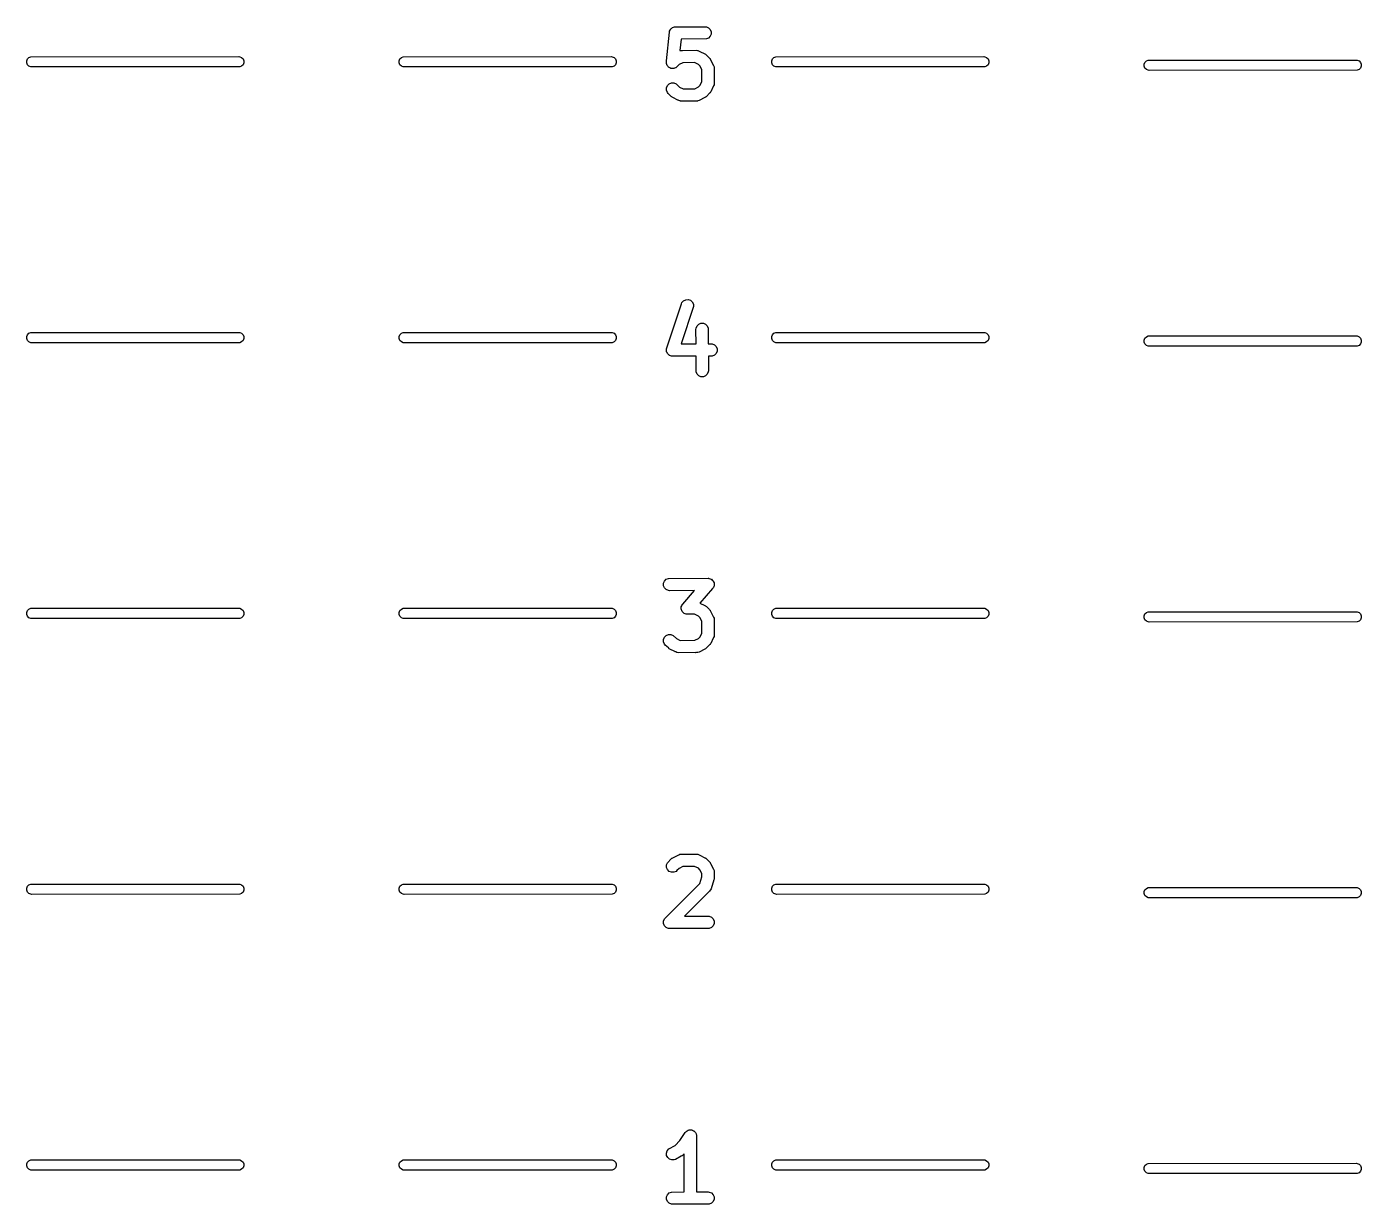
# Model space of a CAD drawing. Extents: x 85 to 208, y -126 to -64.
# Drawn here: x 85.38 to 117.62, y -125.95 to -97.48 of the extents above; entities that cross this region are included whole.
import ezdxf

# ---------------------------------------------------------------- set-up
doc = ezdxf.new("R2010")
doc.units = 0
doc.layers.add('BLACK', color=7, linetype='CONTINUOUS')

msp = doc.modelspace()

# ---------------------------------------------------------------- linework, layer by layer
at = {"layer": 'BLACK', "linetype": 'CONTINUOUS'}
for p, q in [((100.838596, -98.312826), (100.905254, -97.619233)), ((100.905254, -97.619233), (100.907392, -97.608568)), ((100.907392, -97.604894), (100.908819, -97.601448)), ((100.907392, -97.608568), (100.907392, -97.604894)), ((100.908819, -97.601448), (100.911034, -97.590401)), ((100.911034, -97.590401), (100.921398, -97.571079)), ((100.921398, -97.571079), (100.92979, -97.550822)), ((100.92979, -97.550822), (100.93513, -97.545481)), ((100.93513, -97.545481), (100.938701, -97.538826)), ((100.938701, -97.538826), (100.955668, -97.524943)), ((100.955668, -97.524943), (100.971174, -97.509438)), ((100.971174, -97.509438), (100.978153, -97.506546)), ((100.978153, -97.506546), (100.983998, -97.501765)), ((100.983998, -97.501765), (101.004983, -97.495433)), ((101.004983, -97.495433), (101.025246, -97.48704)), ((101.025246, -97.48704), (101.032899, -97.48701)), ((101.032899, -97.48701), (101.04003, -97.484859)), ((101.04003, -97.484859), (101.060476, -97.486903)), ((101.060476, -97.486903), (101.768796, -97.484158)), ((101.768796, -97.484158), (101.79806, -97.48704)), ((101.79806, -97.48704), (101.852132, -97.509438)), ((101.852132, -97.509438), (101.893516, -97.550822)), ((101.893516, -97.550822), (101.915914, -97.604894)), ((101.915914, -97.663422), (101.893516, -97.717494)), ((101.915914, -97.604894), (101.915914, -97.663422)), ((101.188052, -97.78364), (101.16143, -98.060651)), ((101.79806, -97.781276), (101.188052, -97.78364)), ((101.852132, -97.758878), (101.79806, -97.781276)), ((101.893516, -97.717494), (101.852132, -97.758878)), ((85.377402, -98.308944), (85.396066, -98.263884)), ((85.377402, -98.357716), (85.377402, -98.308944)), ((85.396066, -98.263884), (85.430554, -98.229396)), ((85.430554, -98.229396), (85.475614, -98.210732)), ((85.475614, -98.210732), (90.5, -98.20833)), ((90.5, -98.20833), (90.524386, -98.210732)), ((90.524386, -98.210732), (90.569446, -98.229396)), ((90.569446, -98.229396), (90.603934, -98.263884)), ((90.603934, -98.263884), (90.622598, -98.308944)), ((90.622598, -98.308944), (90.622598, -98.357716)), ((94.377402, -98.308944), (94.396066, -98.263884)), ((94.377402, -98.357716), (94.377402, -98.308944)), ((94.396066, -98.263884), (94.430554, -98.229396)), ((94.430554, -98.229396), (94.475614, -98.210732)), ((94.475614, -98.210732), (99.5, -98.20833)), ((99.5, -98.20833), (99.524386, -98.210732)), ((99.524386, -98.210732), (99.569446, -98.229396)), ((99.569446, -98.229396), (99.603934, -98.263884)), ((99.603934, -98.263884), (99.622598, -98.308944)), ((99.622598, -98.308944), (99.622598, -98.357716)), ((100.833782, -98.362924), (100.835964, -98.340219)), ((100.835964, -98.319182), (100.838596, -98.312826)), ((100.835964, -98.340219), (100.835964, -98.319182)), ((101.16143, -98.060651), (101.163125, -98.060531)), ((101.163125, -98.060531), (101.168104, -98.058469)), ((101.168104, -98.058469), (101.194968, -98.058268)), ((101.194968, -98.058268), (101.216131, -98.056765)), ((101.216131, -98.056765), (101.220079, -98.058081)), ((101.220079, -98.058081), (101.55451, -98.055587)), ((101.55451, -98.055587), (101.583774, -98.058469)), ((101.583774, -98.058469), (101.588752, -98.060531)), ((101.588752, -98.060531), (101.594128, -98.060913)), ((101.594128, -98.060913), (101.621724, -98.074189)), ((101.621724, -98.074189), (101.637846, -98.080867)), ((101.637846, -98.080867), (101.639922, -98.082943)), ((101.639922, -98.082943), (101.76445, -98.142851)), ((101.76445, -98.142851), (101.777044, -98.150779)), ((101.777044, -98.150779), (101.780704, -98.152295)), ((101.780704, -98.152295), (101.783111, -98.154598)), ((101.783111, -98.154598), (101.789335, -98.158516)), ((101.789335, -98.158516), (101.79971, -98.170479)), ((101.79971, -98.170479), (101.874863, -98.242379)), ((101.874863, -98.242379), (101.884301, -98.253879)), ((101.884301, -98.253879), (101.887295, -98.256476)), ((101.887295, -98.256476), (101.888781, -98.259338)), ((101.888781, -98.259338), (101.893517, -98.265109)), ((101.893517, -98.265109), (101.900378, -98.281674)), ((101.900378, -98.281674), (101.974389, -98.424218)), ((103.377402, -98.308944), (103.396066, -98.263884)), ((103.377402, -98.357716), (103.377402, -98.308944)), ((103.396066, -98.263884), (103.430554, -98.229396)), ((103.430554, -98.229396), (103.475614, -98.210732)), ((103.475614, -98.210732), (108.5, -98.20833)), ((108.5, -98.20833), (108.524386, -98.210732)), ((108.524386, -98.210732), (108.569446, -98.229396)), ((108.569446, -98.229396), (108.603934, -98.263884)), ((108.603934, -98.263884), (108.622598, -98.308944)), ((108.622598, -98.308944), (108.622598, -98.357716)), ((112.377402, -98.39228), (112.396066, -98.34722)), ((112.396066, -98.34722), (112.430554, -98.312732)), ((112.430554, -98.312732), (112.475614, -98.294068)), ((112.475614, -98.294068), (117.5, -98.291666)), ((117.5, -98.291666), (117.524386, -98.294068)), ((117.524386, -98.294068), (117.569446, -98.312732)), ((117.569446, -98.312732), (117.603934, -98.34722)), ((117.603934, -98.34722), (117.622598, -98.39228)), ((85.396066, -98.402776), (85.377402, -98.357716)), ((85.430554, -98.437264), (85.396066, -98.402776)), ((85.475614, -98.455928), (85.430554, -98.437264)), ((85.5, -98.45833), (85.475614, -98.455928)), ((90.524386, -98.455928), (85.5, -98.45833)), ((90.569446, -98.437264), (90.524386, -98.455928)), ((90.603934, -98.402776), (90.569446, -98.437264)), ((90.622598, -98.357716), (90.603934, -98.402776)), ((94.396066, -98.402776), (94.377402, -98.357716)), ((94.430554, -98.437264), (94.396066, -98.402776)), ((94.475614, -98.455928), (94.430554, -98.437264)), ((94.5, -98.45833), (94.475614, -98.455928)), ((99.524386, -98.455928), (94.5, -98.45833)), ((99.569446, -98.437264), (99.524386, -98.455928)), ((99.603934, -98.402776), (99.569446, -98.437264)), ((99.622598, -98.357716), (99.603934, -98.402776)), ((100.835964, -98.370155), (100.833782, -98.362924)), ((100.835964, -98.377708), (100.835964, -98.370155)), ((100.844355, -98.397967), (100.835964, -98.377708)), ((100.850689, -98.418956), (100.844355, -98.397967)), ((100.85547, -98.4248), (100.850689, -98.418956)), ((100.858362, -98.43178), (100.85547, -98.4248)), ((100.873866, -98.447283), (100.858362, -98.43178)), ((100.88775, -98.464253), (100.873866, -98.447283)), ((100.894406, -98.467824), (100.88775, -98.464253)), ((100.899748, -98.473165), (100.894406, -98.467824)), ((100.920002, -98.481554), (100.899748, -98.473165)), ((100.939325, -98.49192), (100.920002, -98.481554)), ((100.946842, -98.492671), (100.939325, -98.49192)), ((100.95382, -98.495562), (100.946842, -98.492671)), ((100.975743, -98.495562), (100.95382, -98.495562)), ((100.997562, -98.497744), (100.975743, -98.495562)), ((101.004793, -98.495562), (100.997562, -98.497744)), ((101.012346, -98.495562), (101.004793, -98.495562)), ((101.032605, -98.48717), (101.012346, -98.495562)), ((101.053594, -98.480837), (101.032605, -98.48717)), ((101.059438, -98.476055), (101.053594, -98.480837)), ((101.066418, -98.473164), (101.059438, -98.476055)), ((101.089149, -98.454509), (101.066418, -98.473164)), ((101.139497, -98.401882), (101.089149, -98.454509)), ((101.229119, -98.35535), (101.139497, -98.401882)), ((101.515415, -98.353214), (101.229119, -98.35535)), ((101.605264, -98.396439), (101.515415, -98.353214)), ((101.643927, -98.433428), (101.605264, -98.396439)), ((101.690461, -98.523054), (101.643927, -98.433428)), ((101.692597, -98.809348), (101.690461, -98.523054)), ((101.974389, -98.424218), (101.984898, -98.451682)), ((101.984898, -98.451682), (101.985279, -98.457056)), ((101.985279, -98.457056), (101.987343, -98.462037)), ((101.987343, -98.462037), (101.987543, -98.488904)), ((101.987543, -98.488904), (101.989047, -98.510062)), ((101.989047, -98.510062), (101.98773, -98.514011)), ((101.98773, -98.514011), (101.990225, -98.848444)), ((103.396066, -98.402776), (103.377402, -98.357716)), ((103.430554, -98.437264), (103.396066, -98.402776)), ((103.475614, -98.455928), (103.430554, -98.437264)), ((103.5, -98.45833), (103.475614, -98.455928)), ((108.524386, -98.455928), (103.5, -98.45833)), ((108.569446, -98.437264), (108.524386, -98.455928)), ((108.603934, -98.402776), (108.569446, -98.437264)), ((108.622598, -98.357716), (108.603934, -98.402776)), ((112.377402, -98.441052), (112.377402, -98.39228)), ((112.396066, -98.486112), (112.377402, -98.441052)), ((112.430554, -98.5206), (112.396066, -98.486112)), ((112.475614, -98.539264), (112.430554, -98.5206)), ((112.5, -98.541666), (112.475614, -98.539264)), ((117.524386, -98.539264), (112.5, -98.541666)), ((117.569446, -98.5206), (117.524386, -98.539264)), ((117.603934, -98.486112), (117.569446, -98.5206)), ((117.622598, -98.441052), (117.603934, -98.486112)), ((117.622598, -98.39228), (117.622598, -98.441052)), ((100.835964, -98.962037), (100.858362, -98.907965)), ((100.835964, -99.020563), (100.835964, -98.962037)), ((100.858362, -98.907965), (100.899748, -98.86658)), ((100.899748, -98.86658), (100.95382, -98.844183)), ((100.95382, -98.844183), (101.012346, -98.844183)), ((101.012346, -98.844183), (101.066418, -98.866581)), ((101.066418, -98.866581), (101.146612, -98.943305)), ((101.146612, -98.943305), (101.236463, -98.98653)), ((101.236463, -98.98653), (101.522756, -98.984394)), ((101.522756, -98.984394), (101.612383, -98.93786)), ((101.612383, -98.93786), (101.649372, -98.899197)), ((101.649372, -98.899197), (101.692597, -98.809348)), ((101.962866, -98.933858), (101.90296, -99.058383)), ((101.964945, -98.93178), (101.962866, -98.933858)), ((101.971626, -98.915648), (101.964945, -98.93178)), ((101.984898, -98.888063), (101.971626, -98.915648)), ((101.985279, -98.882688), (101.984898, -98.888063)), ((101.987343, -98.877708), (101.985279, -98.882688)), ((101.990225, -98.848444), (101.987343, -98.877708)), ((100.858361, -99.074635), (100.835964, -99.020563)), ((100.877015, -99.097366), (100.858361, -99.074635)), ((100.952163, -99.169262), (100.877015, -99.097366)), ((100.962543, -99.18123), (100.952163, -99.169262)), ((100.968768, -99.185148), (100.962543, -99.18123)), ((100.971174, -99.18745), (100.968768, -99.185148)), ((100.974832, -99.188965), (100.971174, -99.18745)), ((100.987429, -99.196894), (100.974832, -99.188965)), ((101.111954, -99.2568), (100.987429, -99.196894)), ((101.114032, -99.258878), (101.111954, -99.2568)), ((101.130154, -99.265556), (101.114032, -99.258878)), ((101.15775, -99.278832), (101.130154, -99.265556)), ((101.163125, -99.279213), (101.15775, -99.278832)), ((101.168104, -99.281276), (101.163125, -99.279213)), ((101.197368, -99.284158), (101.168104, -99.281276)), ((101.531799, -99.281663), (101.197368, -99.284158)), ((101.535748, -99.28298), (101.531799, -99.281663)), ((101.55691, -99.281476), (101.535748, -99.28298)), ((101.583774, -99.281276), (101.55691, -99.281476)), ((101.588752, -99.279213), (101.583774, -99.281276)), ((101.594128, -99.278832), (101.588752, -99.279213)), ((101.621591, -99.268322), (101.594128, -99.278832)), ((101.764131, -99.194314), (101.621591, -99.268322)), ((101.780704, -99.18745), (101.764131, -99.194314)), ((101.786474, -99.182714), (101.780704, -99.18745)), ((101.789335, -99.181229), (101.786474, -99.182714)), ((101.791929, -99.178237), (101.789335, -99.181229)), ((101.803435, -99.168795), (101.791929, -99.178237)), ((101.87533, -99.093645), (101.803435, -99.168795)), ((101.887295, -99.083269), (101.87533, -99.093645)), ((101.891213, -99.077043), (101.887295, -99.083269)), ((101.893517, -99.074636), (101.891213, -99.077043)), ((101.895032, -99.070976), (101.893517, -99.074636)), ((101.90296, -99.058383), (101.895032, -99.070976)), ((101.209911, -104.155111), (101.248258, -104.110897)), ((101.248258, -104.110897), (101.300605, -104.084723)), ((101.300605, -104.084723), (101.358985, -104.080574)), ((101.358985, -104.080574), (101.41451, -104.099082)), ((101.41451, -104.099082), (101.458724, -104.13743)), ((101.458724, -104.13743), (101.484898, -104.189777)), ((100.844718, -105.250425), (101.197922, -104.181962)), ((101.489047, -104.248157), (101.189932, -105.152995)), ((101.197922, -104.181962), (101.209911, -104.155111)), ((101.484898, -104.189777), (101.489047, -104.248157)), ((101.547368, -104.800824), (101.55025, -104.77156)), ((101.55025, -104.77156), (101.572648, -104.717488)), ((101.572648, -104.717488), (101.614032, -104.676104)), ((101.614032, -104.676104), (101.668104, -104.653706)), ((101.668104, -104.653706), (101.726632, -104.653706)), ((101.726632, -104.653706), (101.780704, -104.676104)), ((101.780704, -104.676104), (101.822088, -104.717488)), ((101.822088, -104.717488), (101.844486, -104.77156)), ((101.844486, -104.77156), (101.845548, -105.151022)), ((85.377402, -104.97561), (85.396066, -104.93055)), ((85.377402, -105.024382), (85.377402, -104.97561)), ((85.396066, -105.069442), (85.377402, -105.024382)), ((85.396066, -104.93055), (85.430554, -104.896062)), ((85.430554, -105.10393), (85.396066, -105.069442)), ((85.430554, -104.896062), (85.475614, -104.877398)), ((85.475614, -105.122594), (85.430554, -105.10393)), ((85.475614, -104.877398), (90.5, -104.874996)), ((90.5, -104.874996), (90.524386, -104.877398)), ((90.524386, -104.877398), (90.569446, -104.896062)), ((90.569446, -105.10393), (90.524386, -105.122594)), ((90.569446, -104.896062), (90.603934, -104.93055)), ((90.603934, -105.069442), (90.569446, -105.10393)), ((90.603934, -104.93055), (90.622598, -104.97561)), ((90.622598, -105.024382), (90.603934, -105.069442)), ((90.622598, -104.97561), (90.622598, -105.024382)), ((94.377402, -104.97561), (94.396066, -104.93055)), ((94.377402, -105.024382), (94.377402, -104.97561)), ((94.396066, -105.069442), (94.377402, -105.024382)), ((94.396066, -104.93055), (94.430554, -104.896062)), ((94.430554, -105.10393), (94.396066, -105.069442)), ((94.430554, -104.896062), (94.475614, -104.877398)), ((94.475614, -105.122594), (94.430554, -105.10393)), ((94.475614, -104.877398), (99.5, -104.874996)), ((99.5, -104.874996), (99.524386, -104.877398)), ((99.524386, -104.877398), (99.569446, -104.896062)), ((99.569446, -105.10393), (99.524386, -105.122594)), ((99.569446, -104.896062), (99.603934, -104.93055)), ((99.603934, -105.069442), (99.569446, -105.10393)), ((99.603934, -104.93055), (99.622598, -104.97561)), ((99.622598, -105.024382), (99.603934, -105.069442)), ((99.622598, -104.97561), (99.622598, -105.024382)), ((101.548351, -105.151917), (101.547368, -104.800824)), ((103.377402, -104.97561), (103.396066, -104.93055)), ((103.377402, -105.024382), (103.377402, -104.97561)), ((103.396066, -105.069442), (103.377402, -105.024382)), ((103.396066, -104.93055), (103.430554, -104.896062)), ((103.430554, -105.10393), (103.396066, -105.069442)), ((103.430554, -104.896062), (103.475614, -104.877398)), ((103.475614, -105.122594), (103.430554, -105.10393)), ((103.475614, -104.877398), (108.5, -104.874996)), ((108.5, -104.874996), (108.524386, -104.877398)), ((108.524386, -104.877398), (108.569446, -104.896062)), ((108.569446, -105.10393), (108.524386, -105.122594)), ((108.569446, -104.896062), (108.603934, -104.93055)), ((108.603934, -105.069442), (108.569446, -105.10393)), ((108.603934, -104.93055), (108.622598, -104.97561)), ((108.622598, -105.024382), (108.603934, -105.069442)), ((108.622598, -104.97561), (108.622598, -105.024382)), ((112.377402, -105.058946), (112.396066, -105.013886)), ((112.377402, -105.107718), (112.377402, -105.058946)), ((112.396066, -105.152778), (112.377402, -105.107718)), ((112.396066, -105.013886), (112.430554, -104.979398)), ((112.430554, -104.979398), (112.475614, -104.960734)), ((112.475614, -104.960734), (117.5, -104.958332)), ((117.5, -104.958332), (117.524386, -104.960734)), ((117.524386, -104.960734), (117.569446, -104.979398)), ((117.569446, -104.979398), (117.603934, -105.013886)), ((117.603934, -105.013886), (117.622598, -105.058946)), ((117.622598, -105.107718), (117.603934, -105.152778)), ((117.622598, -105.058946), (117.622598, -105.107718)), ((85.5, -105.124996), (85.475614, -105.122594)), ((90.524386, -105.122594), (85.5, -105.124996)), ((94.5, -105.124996), (94.475614, -105.122594)), ((99.524386, -105.122594), (94.5, -105.124996)), ((100.83426, -105.282063), (100.835964, -105.276908)), ((100.835964, -105.30604), (100.83426, -105.282063)), ((100.835964, -105.27156), (100.844718, -105.250425)), ((100.835964, -105.276908), (100.835964, -105.27156)), ((100.835964, -105.330088), (100.835964, -105.30604)), ((100.838026, -105.335068), (100.835964, -105.330088)), ((100.838409, -105.340444), (100.838026, -105.335068)), ((100.849161, -105.361948), (100.838409, -105.340444)), ((100.858362, -105.38416), (100.849161, -105.361948)), ((100.862172, -105.38797), (100.858362, -105.38416)), ((100.864583, -105.392791), (100.862172, -105.38797)), ((100.882744, -105.408542), (100.864583, -105.392791)), ((100.899746, -105.425544), (100.882744, -105.408542)), ((100.904725, -105.427606), (100.899746, -105.425544)), ((100.908797, -105.431138), (100.904725, -105.427606)), ((100.931603, -105.43874), (100.908797, -105.431138)), ((100.953818, -105.447942), (100.931603, -105.43874)), ((101.189932, -105.152995), (101.548351, -105.151917)), ((101.845548, -105.151022), (101.911653, -105.150824)), ((101.911653, -105.150824), (101.940917, -105.153706)), ((101.940917, -105.153706), (101.994989, -105.176104)), ((101.994989, -105.425544), (101.940917, -105.447942)), ((101.994989, -105.176104), (102.036373, -105.217488)), ((102.036373, -105.38416), (101.994989, -105.425544)), ((102.036373, -105.217488), (102.058771, -105.27156)), ((102.058771, -105.330088), (102.036373, -105.38416)), ((102.058771, -105.27156), (102.058771, -105.330088)), ((103.5, -105.124996), (103.475614, -105.122594)), ((108.524386, -105.122594), (103.5, -105.124996)), ((112.430554, -105.187266), (112.396066, -105.152778)), ((112.475614, -105.20593), (112.430554, -105.187266)), ((112.5, -105.208332), (112.475614, -105.20593)), ((117.524386, -105.20593), (112.5, -105.208332)), ((117.569446, -105.187266), (117.524386, -105.20593)), ((117.603934, -105.152778), (117.569446, -105.187266)), ((100.961469, -105.448695), (100.953818, -105.447942)), ((100.964321, -105.449646), (100.961469, -105.448695)), ((100.96827, -105.449365), (100.964321, -105.449646)), ((100.983082, -105.450824), (100.96827, -105.449365)), ((101.549183, -105.44912), (100.983082, -105.450824)), ((101.55025, -105.830088), (101.549183, -105.44912)), ((101.940917, -105.447942), (101.84638, -105.448226)), ((101.84638, -105.448226), (101.847368, -105.800824)), ((101.572648, -105.88416), (101.55025, -105.830088)), ((101.614032, -105.925544), (101.572648, -105.88416)), ((101.668104, -105.947942), (101.614032, -105.925544)), ((101.726632, -105.947942), (101.668104, -105.947942)), ((101.780704, -105.925544), (101.726632, -105.947942)), ((101.822088, -105.88416), (101.780704, -105.925544)), ((101.844486, -105.830088), (101.822088, -105.88416)), ((101.847368, -105.800824), (101.844486, -105.830088)), ((100.764535, -110.938226), (100.786933, -110.884154)), ((100.786933, -110.884154), (100.828317, -110.84277)), ((100.828317, -110.84277), (100.882389, -110.820372)), ((100.882389, -110.820372), (101.840225, -110.81749)), ((101.840225, -110.81749), (101.855702, -110.819014)), ((101.855702, -110.819014), (101.859637, -110.818752)), ((101.859637, -110.818752), (101.862347, -110.819668)), ((101.862347, -110.819668), (101.869489, -110.820372)), ((101.869489, -110.820372), (101.892003, -110.829698)), ((101.892003, -110.829698), (101.915079, -110.837502)), ((101.915079, -110.837502), (101.918886, -110.840833)), ((101.918886, -110.840833), (101.923561, -110.84277)), ((101.923561, -110.84277), (101.94079, -110.859999)), ((101.94079, -110.859999), (101.959126, -110.876043)), ((101.959126, -110.876043), (101.961368, -110.880577)), ((101.961368, -110.880577), (101.964945, -110.884154)), ((101.964945, -110.884154), (101.974271, -110.90667)), ((101.974271, -110.90667), (101.98507, -110.928506)), ((100.764535, -110.996754), (100.764535, -110.938226)), ((100.786933, -111.050826), (100.764535, -110.996754)), ((100.828317, -111.09221), (100.786933, -111.050826)), ((100.882389, -111.114608), (100.828317, -111.09221)), ((100.911653, -111.11749), (100.882389, -111.114608)), ((101.512831, -111.115681), (100.911653, -111.11749)), ((101.231476, -111.439611), (101.512831, -111.115681)), ((101.94898, -111.06679), (101.643806, -111.418144)), ((101.964945, -111.050826), (101.94898, -111.06679)), ((101.966858, -111.046207), (101.964945, -111.050826)), ((101.970213, -111.042345), (101.966858, -111.046207)), ((101.978018, -111.019265), (101.970213, -111.042345)), ((101.987343, -110.996754), (101.978018, -111.019265)), ((101.98507, -110.928506), (101.985406, -110.93355)), ((101.985406, -110.93355), (101.987343, -110.938226)), ((101.987343, -110.938226), (101.987343, -110.962601)), ((101.987343, -110.962601), (101.988963, -110.986902)), ((101.988963, -110.986902), (101.987343, -110.991692)), ((101.987343, -110.991692), (101.987343, -110.996754)), ((85.396066, -111.597216), (85.430554, -111.562728)), ((85.430554, -111.562728), (85.475614, -111.544064)), ((85.475614, -111.544064), (90.5, -111.541662)), ((90.5, -111.541662), (90.524386, -111.544064)), ((90.524386, -111.544064), (90.569446, -111.562728)), ((90.569446, -111.562728), (90.603934, -111.597216)), ((94.396066, -111.597216), (94.430554, -111.562728)), ((94.430554, -111.562728), (94.475614, -111.544064)), ((94.475614, -111.544064), (99.5, -111.541662)), ((99.5, -111.541662), (99.524386, -111.544064)), ((99.524386, -111.544064), (99.569446, -111.562728)), ((99.569446, -111.562728), (99.603934, -111.597216)), ((101.191486, -111.519507), (101.193107, -111.514714)), ((101.193107, -111.543816), (101.191486, -111.519507)), ((101.193107, -111.509655), (101.20243, -111.487146)), ((101.193107, -111.514714), (101.193107, -111.509655)), ((101.193107, -111.568183), (101.193107, -111.543816)), ((101.195043, -111.572858), (101.193107, -111.568183)), ((101.20243, -111.487146), (101.210237, -111.464065)), ((101.210237, -111.464065), (101.213591, -111.460203)), ((101.213591, -111.460203), (101.215505, -111.455583)), ((101.215505, -111.455583), (101.231476, -111.439611)), ((101.643806, -111.418144), (101.76445, -111.476183)), ((101.76445, -111.476183), (101.777044, -111.484111)), ((101.777044, -111.484111), (101.780704, -111.485627)), ((101.780704, -111.485627), (101.783111, -111.48793)), ((101.783111, -111.48793), (101.789335, -111.491848)), ((101.789335, -111.491848), (101.79971, -111.503811)), ((101.79971, -111.503811), (101.874863, -111.575711)), ((103.396066, -111.597216), (103.430554, -111.562728)), ((103.430554, -111.562728), (103.475614, -111.544064)), ((103.475614, -111.544064), (108.5, -111.541662)), ((108.5, -111.541662), (108.524386, -111.544064)), ((108.524386, -111.544064), (108.569446, -111.562728)), ((108.569446, -111.562728), (108.603934, -111.597216)), ((85.377402, -111.642276), (85.396066, -111.597216)), ((85.377402, -111.691048), (85.377402, -111.642276)), ((85.396066, -111.736108), (85.377402, -111.691048)), ((85.430554, -111.770596), (85.396066, -111.736108)), ((85.475614, -111.78926), (85.430554, -111.770596)), ((85.5, -111.791662), (85.475614, -111.78926)), ((90.524386, -111.78926), (85.5, -111.791662)), ((90.569446, -111.770596), (90.524386, -111.78926)), ((90.603934, -111.736108), (90.569446, -111.770596)), ((90.603934, -111.597216), (90.622598, -111.642276)), ((90.622598, -111.691048), (90.603934, -111.736108)), ((90.622598, -111.642276), (90.622598, -111.691048)), ((94.377402, -111.642276), (94.396066, -111.597216)), ((94.377402, -111.691048), (94.377402, -111.642276)), ((94.396066, -111.736108), (94.377402, -111.691048)), ((94.430554, -111.770596), (94.396066, -111.736108)), ((94.475614, -111.78926), (94.430554, -111.770596)), ((94.5, -111.791662), (94.475614, -111.78926)), ((99.524386, -111.78926), (94.5, -111.791662)), ((99.569446, -111.770596), (99.524386, -111.78926)), ((99.603934, -111.736108), (99.569446, -111.770596)), ((99.603934, -111.597216), (99.622598, -111.642276)), ((99.622598, -111.691048), (99.603934, -111.736108)), ((99.622598, -111.642276), (99.622598, -111.691048)), ((101.19538, -111.577903), (101.195043, -111.572858)), ((101.206178, -111.599738), (101.19538, -111.577903)), ((101.215505, -111.622255), (101.206178, -111.599738)), ((101.219081, -111.625831), (101.215505, -111.622255)), ((101.221324, -111.630366), (101.219081, -111.625831)), ((101.239659, -111.646409), (101.221324, -111.630366)), ((101.256889, -111.663639), (101.239659, -111.646409)), ((101.261563, -111.665575), (101.256889, -111.663639)), ((101.265371, -111.668907), (101.261563, -111.665575)), ((101.288452, -111.676713), (101.265371, -111.668907)), ((101.310961, -111.686037), (101.288452, -111.676713)), ((101.318098, -111.686739), (101.310961, -111.686037)), ((101.320813, -111.687658), (101.318098, -111.686739)), ((101.324752, -111.687395), (101.320813, -111.687658)), ((101.340225, -111.688919), (101.324752, -111.687395)), ((101.516022, -111.686838), (101.340225, -111.688919)), ((101.605264, -111.729771), (101.516022, -111.686838)), ((101.643927, -111.76676), (101.605264, -111.729771)), ((101.690461, -111.856386), (101.643927, -111.76676)), ((101.692597, -112.14268), (101.690461, -111.856386)), ((101.874863, -111.575711), (101.884301, -111.587211)), ((101.884301, -111.587211), (101.887295, -111.589808)), ((101.887295, -111.589808), (101.888781, -111.59267)), ((101.888781, -111.59267), (101.893517, -111.598441)), ((101.893517, -111.598441), (101.900378, -111.615006)), ((101.900378, -111.615006), (101.974389, -111.75755)), ((101.974389, -111.75755), (101.984898, -111.785014)), ((101.984898, -111.785014), (101.985279, -111.790388)), ((101.985279, -111.790388), (101.987343, -111.795369)), ((101.987343, -111.795369), (101.987543, -111.822236)), ((101.987543, -111.822236), (101.989047, -111.843394)), ((101.989047, -111.843394), (101.98773, -111.847343)), ((101.98773, -111.847343), (101.990225, -112.181776)), ((103.377402, -111.642276), (103.396066, -111.597216)), ((103.377402, -111.691048), (103.377402, -111.642276)), ((103.396066, -111.736108), (103.377402, -111.691048)), ((103.430554, -111.770596), (103.396066, -111.736108)), ((103.475614, -111.78926), (103.430554, -111.770596)), ((103.5, -111.791662), (103.475614, -111.78926)), ((108.524386, -111.78926), (103.5, -111.791662)), ((108.569446, -111.770596), (108.524386, -111.78926)), ((108.603934, -111.736108), (108.569446, -111.770596)), ((108.603934, -111.597216), (108.622598, -111.642276)), ((108.622598, -111.691048), (108.603934, -111.736108)), ((108.622598, -111.642276), (108.622598, -111.691048)), ((112.377402, -111.725612), (112.396066, -111.680552)), ((112.377402, -111.774384), (112.377402, -111.725612)), ((112.396066, -111.819444), (112.377402, -111.774384)), ((112.396066, -111.680552), (112.430554, -111.646064)), ((112.430554, -111.853932), (112.396066, -111.819444)), ((112.430554, -111.646064), (112.475614, -111.6274)), ((112.475614, -111.872596), (112.430554, -111.853932)), ((112.475614, -111.6274), (117.5, -111.624998)), ((112.5, -111.874998), (112.475614, -111.872596)), ((117.524386, -111.872596), (112.5, -111.874998)), ((117.5, -111.624998), (117.524386, -111.6274)), ((117.524386, -111.6274), (117.569446, -111.646064)), ((117.569446, -111.853932), (117.524386, -111.872596)), ((117.569446, -111.646064), (117.603934, -111.680552)), ((117.603934, -111.819444), (117.569446, -111.853932)), ((117.603934, -111.680552), (117.622598, -111.725612)), ((117.622598, -111.774384), (117.603934, -111.819444)), ((117.622598, -111.725612), (117.622598, -111.774384)), ((100.786932, -112.241298), (100.828318, -112.199912)), ((100.828318, -112.199912), (100.88239, -112.177515)), ((100.88239, -112.177515), (100.940916, -112.177515)), ((100.940916, -112.177515), (100.994988, -112.199912)), ((100.994988, -112.199912), (101.075185, -112.276637)), ((101.649372, -112.232529), (101.692597, -112.14268)), ((101.987343, -112.21104), (101.985279, -112.21602)), ((101.990225, -112.181776), (101.987343, -112.21104)), ((100.764535, -112.29537), (100.786932, -112.241298)), ((100.764535, -112.353896), (100.764535, -112.29537)), ((100.786932, -112.407968), (100.764535, -112.353896)), ((100.805587, -112.430699), (100.786932, -112.407968)), ((100.880742, -112.5026), (100.805587, -112.430699)), ((100.891115, -112.514561), (100.880742, -112.5026)), ((100.897338, -112.518478), (100.891115, -112.514561)), ((100.899747, -112.520783), (100.897338, -112.518478)), ((100.903408, -112.522299), (100.899747, -112.520783)), ((100.916, -112.530226), (100.903408, -112.522299)), ((101.040525, -112.590132), (100.916, -112.530226)), ((101.075185, -112.276637), (101.165197, -112.31994)), ((101.165197, -112.31994), (101.522828, -112.317689)), ((101.522828, -112.317689), (101.612383, -112.271192)), ((101.612383, -112.271192), (101.649372, -112.232529)), ((101.764131, -112.527646), (101.621591, -112.601654)), ((101.780704, -112.520782), (101.764131, -112.527646)), ((101.786474, -112.516046), (101.780704, -112.520782)), ((101.789335, -112.514561), (101.786474, -112.516046)), ((101.791929, -112.511569), (101.789335, -112.514561)), ((101.803435, -112.502127), (101.791929, -112.511569)), ((101.87533, -112.426977), (101.803435, -112.502127)), ((101.887295, -112.416601), (101.87533, -112.426977)), ((101.891213, -112.410375), (101.887295, -112.416601)), ((101.893517, -112.407968), (101.891213, -112.410375)), ((101.895032, -112.404308), (101.893517, -112.407968)), ((101.90296, -112.391715), (101.895032, -112.404308)), ((101.962866, -112.26719), (101.90296, -112.391715)), ((101.964945, -112.265112), (101.962866, -112.26719)), ((101.971626, -112.24898), (101.964945, -112.265112)), ((101.984898, -112.221395), (101.971626, -112.24898)), ((101.985279, -112.21602), (101.984898, -112.221395)), ((101.042603, -112.59221), (101.040525, -112.590132)), ((101.058725, -112.598888), (101.042603, -112.59221)), ((101.086321, -112.612164), (101.058725, -112.598888)), ((101.091696, -112.612545), (101.086321, -112.612164)), ((101.096675, -112.614608), (101.091696, -112.612545)), ((101.125939, -112.61749), (101.096675, -112.614608)), ((101.53162, -112.614936), (101.125939, -112.61749)), ((101.535748, -112.616312), (101.53162, -112.614936)), ((101.557393, -112.614774), (101.535748, -112.616312)), ((101.583774, -112.614608), (101.557393, -112.614774)), ((101.588752, -112.612545), (101.583774, -112.614608)), ((101.594128, -112.612164), (101.588752, -112.612545)), ((101.621591, -112.601654), (101.594128, -112.612164)), ((100.835964, -117.74775), (100.858361, -117.693678)), ((100.858361, -117.693678), (100.948444, -117.599519)), ((100.948444, -117.599519), (100.959946, -117.590078)), ((100.959946, -117.590078), (100.962542, -117.587086)), ((100.962542, -117.587086), (100.965402, -117.5856)), ((100.965402, -117.5856), (100.971174, -117.580864)), ((100.971174, -117.580864), (100.987743, -117.574001)), ((100.987743, -117.574001), (101.130286, -117.499992)), ((101.130286, -117.499992), (101.157749, -117.489482)), ((101.157749, -117.489482), (101.163126, -117.489099)), ((101.163126, -117.489099), (101.168104, -117.487038)), ((101.168104, -117.487038), (101.194966, -117.486837)), ((101.194966, -117.486837), (101.216129, -117.485334)), ((101.216129, -117.485334), (101.220077, -117.48665)), ((101.220077, -117.48665), (101.55451, -117.484156)), ((101.55451, -117.484156), (101.583774, -117.487038)), ((101.583774, -117.487038), (101.588751, -117.489099)), ((101.588751, -117.489099), (101.594129, -117.489482)), ((101.594129, -117.489482), (101.621728, -117.502759)), ((101.621728, -117.502759), (101.637846, -117.509436)), ((101.637846, -117.509436), (101.639922, -117.511512)), ((101.639922, -117.511512), (101.76445, -117.571421)), ((101.76445, -117.571421), (101.777043, -117.579348)), ((101.777043, -117.579348), (101.780703, -117.580864)), ((101.780703, -117.580864), (101.78311, -117.583167)), ((101.78311, -117.583167), (101.789336, -117.587086)), ((101.789336, -117.587086), (101.799712, -117.59905)), ((101.799712, -117.59905), (101.874862, -117.670947)), ((101.874862, -117.670947), (101.884302, -117.682449)), ((101.884302, -117.682449), (101.887295, -117.685045)), ((101.887295, -117.685045), (101.88878, -117.687905)), ((101.88878, -117.687905), (101.893517, -117.693677)), ((101.893517, -117.693677), (101.900378, -117.710244)), ((100.835964, -117.806276), (100.835964, -117.74775)), ((100.858361, -117.860348), (100.835964, -117.806276)), ((100.899747, -117.901734), (100.858361, -117.860348)), ((100.953819, -117.924131), (100.899747, -117.901734)), ((101.012345, -117.924131), (100.953819, -117.924131)), ((101.066417, -117.901734), (101.012345, -117.924131)), ((101.089148, -117.883079), (101.066417, -117.901734)), ((101.139496, -117.830452), (101.089148, -117.883079)), ((101.22912, -117.783919), (101.139496, -117.830452)), ((101.515414, -117.781783), (101.22912, -117.783919)), ((101.605264, -117.825009), (101.515414, -117.781783)), ((101.643928, -117.861999), (101.605264, -117.825009)), ((101.690766, -117.95221), (101.643928, -117.861999)), ((101.692125, -118.033364), (101.690766, -117.95221)), ((101.900378, -117.710244), (101.974389, -117.852787)), ((101.974389, -117.852787), (101.984898, -117.880251)), ((101.984898, -117.880251), (101.985279, -117.885625)), ((101.985279, -117.885625), (101.987343, -117.890606)), ((101.987343, -117.890606), (101.987869, -117.922066)), ((101.987869, -117.922066), (101.989047, -117.938631)), ((101.989047, -117.938631), (101.98819, -117.941201)), ((101.98819, -117.941201), (101.990225, -118.062728)), ((85.377402, -118.308942), (85.396066, -118.263882)), ((85.377402, -118.357714), (85.377402, -118.308942)), ((85.396066, -118.263882), (85.430554, -118.229394)), ((85.430554, -118.229394), (85.475614, -118.21073)), ((85.475614, -118.21073), (90.5, -118.208328)), ((90.5, -118.208328), (90.524386, -118.21073)), ((90.524386, -118.21073), (90.569446, -118.229394)), ((90.569446, -118.229394), (90.603934, -118.263882)), ((90.603934, -118.263882), (90.622598, -118.308942)), ((90.622598, -118.308942), (90.622598, -118.357714)), ((94.377402, -118.308942), (94.396066, -118.263882)), ((94.377402, -118.357714), (94.377402, -118.308942)), ((94.396066, -118.263882), (94.430554, -118.229394)), ((94.430554, -118.229394), (94.475614, -118.21073)), ((94.475614, -118.21073), (99.5, -118.208328)), ((99.5, -118.208328), (99.524386, -118.21073)), ((99.524386, -118.21073), (99.569446, -118.229394)), ((99.569446, -118.229394), (99.603934, -118.263882)), ((99.603934, -118.263882), (99.622598, -118.308942)), ((99.622598, -118.308942), (99.622598, -118.357714)), ((100.786932, -119.050821), (101.64097, -118.192807)), ((101.64097, -118.192807), (101.692125, -118.033364)), ((101.911098, -118.324448), (101.89911, -118.351298)), ((101.979955, -118.109827), (101.911098, -118.324448)), ((101.987343, -118.091992), (101.979955, -118.109827)), ((101.98808, -118.0845), (101.987343, -118.091992)), ((101.989047, -118.081489), (101.98808, -118.0845)), ((101.990225, -118.062728), (101.988766, -118.077539)), ((101.988766, -118.077539), (101.989047, -118.081489)), ((103.377402, -118.308942), (103.396066, -118.263882)), ((103.377402, -118.357714), (103.377402, -118.308942)), ((103.396066, -118.263882), (103.430554, -118.229394)), ((103.430554, -118.229394), (103.475614, -118.21073)), ((103.475614, -118.21073), (108.5, -118.208328)), ((108.5, -118.208328), (108.524386, -118.21073)), ((108.524386, -118.21073), (108.569446, -118.229394)), ((108.569446, -118.229394), (108.603934, -118.263882)), ((108.603934, -118.263882), (108.622598, -118.308942)), ((108.622598, -118.308942), (108.622598, -118.357714)), ((112.396066, -118.347218), (112.430554, -118.31273)), ((112.430554, -118.31273), (112.475614, -118.294066)), ((112.475614, -118.294066), (117.5, -118.291664)), ((117.5, -118.291664), (117.524386, -118.294066)), ((117.524386, -118.294066), (117.569446, -118.31273)), ((117.569446, -118.31273), (117.603934, -118.347218)), ((85.396066, -118.402774), (85.377402, -118.357714)), ((85.430554, -118.437262), (85.396066, -118.402774)), ((85.475614, -118.455926), (85.430554, -118.437262)), ((85.5, -118.458328), (85.475614, -118.455926)), ((90.524386, -118.455926), (85.5, -118.458328)), ((90.569446, -118.437262), (90.524386, -118.455926)), ((90.603934, -118.402774), (90.569446, -118.437262)), ((90.622598, -118.357714), (90.603934, -118.402774)), ((94.396066, -118.402774), (94.377402, -118.357714)), ((94.430554, -118.437262), (94.396066, -118.402774)), ((94.475614, -118.455926), (94.430554, -118.437262)), ((94.5, -118.458328), (94.475614, -118.455926)), ((99.524386, -118.455926), (94.5, -118.458328)), ((99.569446, -118.437262), (99.524386, -118.455926)), ((99.603934, -118.402774), (99.569446, -118.437262)), ((99.622598, -118.357714), (99.603934, -118.402774)), ((101.85629, -118.397748), (101.270893, -118.985869)), ((101.860762, -118.395513), (101.85629, -118.397748)), ((101.875974, -118.377973), (101.860762, -118.395513)), ((101.893517, -118.360349), (101.875974, -118.377973)), ((101.89558, -118.355367), (101.893517, -118.360349)), ((101.89911, -118.351298), (101.89558, -118.355367)), ((103.396066, -118.402774), (103.377402, -118.357714)), ((103.430554, -118.437262), (103.396066, -118.402774)), ((103.475614, -118.455926), (103.430554, -118.437262)), ((103.5, -118.458328), (103.475614, -118.455926)), ((108.524386, -118.455926), (103.5, -118.458328)), ((108.569446, -118.437262), (108.524386, -118.455926)), ((108.603934, -118.402774), (108.569446, -118.437262)), ((108.622598, -118.357714), (108.603934, -118.402774)), ((112.377402, -118.392278), (112.396066, -118.347218)), ((112.377402, -118.44105), (112.377402, -118.392278)), ((112.396066, -118.48611), (112.377402, -118.44105)), ((112.430554, -118.520598), (112.396066, -118.48611)), ((112.475614, -118.539262), (112.430554, -118.520598)), ((112.5, -118.541664), (112.475614, -118.539262)), ((117.524386, -118.539262), (112.5, -118.541664)), ((117.569446, -118.520598), (117.524386, -118.539262)), ((117.603934, -118.48611), (117.569446, -118.520598)), ((117.603934, -118.347218), (117.622598, -118.392278)), ((117.622598, -118.44105), (117.603934, -118.48611)), ((117.622598, -118.392278), (117.622598, -118.44105)), ((101.270893, -118.985869), (101.840225, -118.984156)), ((101.840225, -118.984156), (101.869489, -118.987038)), ((100.764535, -119.104893), (100.786932, -119.050821)), ((100.764535, -119.163419), (100.764535, -119.104893)), ((100.786932, -119.217491), (100.764535, -119.163419)), ((100.828318, -119.258877), (100.786932, -119.217491)), ((100.859992, -119.271996), (100.828318, -119.258877)), ((100.882389, -119.281274), (100.859992, -119.271996)), ((100.911653, -119.284156), (100.882389, -119.281274)), ((101.869489, -119.281274), (100.911653, -119.284156)), ((101.869489, -118.987038), (101.923561, -119.009436)), ((101.923561, -119.258876), (101.869489, -119.281274)), ((101.923561, -119.009436), (101.964945, -119.05082)), ((101.964945, -119.217492), (101.923561, -119.258876)), ((101.964945, -119.05082), (101.987343, -119.104892)), ((101.987343, -119.16342), (101.964945, -119.217492)), ((101.987343, -119.104892), (101.987343, -119.16342)), ((101.042525, -124.532286), (101.160494, -124.411339)), ((101.160494, -124.411339), (101.286846, -124.217623)), ((101.286846, -124.217623), (101.286912, -124.217542)), ((101.286912, -124.217542), (101.286933, -124.217492)), ((101.286933, -124.217492), (101.287044, -124.21738)), ((101.287044, -124.21738), (101.305476, -124.194872)), ((101.305476, -124.194872), (101.317818, -124.186606)), ((101.317818, -124.186606), (101.328317, -124.176108)), ((101.328317, -124.176108), (101.341893, -124.170484)), ((101.341893, -124.170484), (101.354106, -124.162306)), ((101.354106, -124.162306), (101.368667, -124.159393)), ((101.368667, -124.159393), (101.382389, -124.15371)), ((101.382389, -124.15371), (101.397086, -124.15371)), ((101.397086, -124.15371), (101.411496, -124.150828)), ((101.411496, -124.150828), (101.426066, -124.15371)), ((101.426066, -124.15371), (101.440917, -124.15371)), ((101.440917, -124.15371), (101.454491, -124.159332)), ((101.454491, -124.159332), (101.46891, -124.162185)), ((101.46891, -124.162185), (101.48127, -124.170425)), ((101.48127, -124.170425), (101.494989, -124.176108)), ((101.494989, -124.176108), (101.505378, -124.186497)), ((101.505378, -124.186497), (101.517609, -124.194651)), ((101.517609, -124.194651), (101.525874, -124.206993)), ((101.525874, -124.206993), (101.536373, -124.217492)), ((101.536373, -124.217492), (101.541996, -124.231068)), ((101.541996, -124.231068), (101.550175, -124.243281)), ((101.550175, -124.243281), (101.553087, -124.257843)), ((101.553087, -124.257843), (101.558771, -124.271564)), ((101.558771, -124.271564), (101.558798, -124.2864)), ((101.558798, -124.2864), (101.561653, -124.30067)), ((101.561653, -124.30067), (101.558852, -124.314827)), ((101.558852, -124.314827), (101.561372, -125.651734)), ((100.83426, -124.710639), (100.852767, -124.655116)), ((100.838409, -124.769019), (100.83426, -124.710639)), ((100.864583, -124.821368), (100.838409, -124.769019)), ((100.852767, -124.655116), (100.891114, -124.610901)), ((100.891114, -124.610901), (101.042525, -124.532286)), ((101.209274, -124.782692), (101.192706, -124.789554)), ((101.215044, -124.777956), (101.209274, -124.782692)), ((101.217907, -124.77647), (101.215044, -124.777956)), ((101.220503, -124.773476), (101.217907, -124.77647)), ((101.232005, -124.764037), (101.220503, -124.773476)), ((101.262467, -124.732806), (101.232005, -124.764037)), ((101.2642, -125.6527), (101.262467, -124.732806)), ((85.377402, -124.975614), (85.396066, -124.930554)), ((85.377402, -125.024386), (85.377402, -124.975614)), ((85.396066, -125.069446), (85.377402, -125.024386)), ((85.396066, -124.930554), (85.430554, -124.896066)), ((85.430554, -125.103934), (85.396066, -125.069446)), ((85.430554, -124.896066), (85.475614, -124.877402)), ((85.475614, -125.122598), (85.430554, -125.103934)), ((85.475614, -124.877402), (90.5, -124.875)), ((90.5, -124.875), (90.524386, -124.877402)), ((90.524386, -124.877402), (90.569446, -124.896066)), ((90.569446, -125.103934), (90.524386, -125.122598)), ((90.569446, -124.896066), (90.603934, -124.930554)), ((90.603934, -125.069446), (90.569446, -125.103934)), ((90.603934, -124.930554), (90.622598, -124.975614)), ((90.622598, -125.024386), (90.603934, -125.069446)), ((90.622598, -124.975614), (90.622598, -125.024386)), ((94.377402, -124.975614), (94.396066, -124.930554)), ((94.377402, -125.024386), (94.377402, -124.975614)), ((94.396066, -125.069446), (94.377402, -125.024386)), ((94.396066, -124.930554), (94.430554, -124.896066)), ((94.430554, -125.103934), (94.396066, -125.069446)), ((94.430554, -124.896066), (94.475614, -124.877402)), ((94.475614, -125.122598), (94.430554, -125.103934)), ((94.475614, -124.877402), (99.5, -124.875)), ((99.5, -124.875), (99.524386, -124.877402)), ((99.524386, -124.877402), (99.569446, -124.896066)), ((99.569446, -125.103934), (99.524386, -125.122598)), ((99.569446, -124.896066), (99.603934, -124.930554)), ((99.603934, -125.069446), (99.569446, -125.103934)), ((99.603934, -124.930554), (99.622598, -124.975614)), ((99.622598, -125.024386), (99.603934, -125.069446)), ((99.622598, -124.975614), (99.622598, -125.024386)), ((100.908798, -124.859715), (100.864583, -124.821368)), ((100.964321, -124.878222), (100.908798, -124.859715)), ((101.022701, -124.874073), (100.964321, -124.878222)), ((101.050164, -124.863564), (101.022701, -124.874073)), ((101.192706, -124.789554), (101.050164, -124.863564)), ((103.377402, -124.975614), (103.396066, -124.930554)), ((103.377402, -125.024386), (103.377402, -124.975614)), ((103.396066, -125.069446), (103.377402, -125.024386)), ((103.396066, -124.930554), (103.430554, -124.896066)), ((103.430554, -125.103934), (103.396066, -125.069446)), ((103.430554, -124.896066), (103.475614, -124.877402)), ((103.475614, -125.122598), (103.430554, -125.103934)), ((103.475614, -124.877402), (108.5, -124.875)), ((108.5, -124.875), (108.524386, -124.877402)), ((108.524386, -124.877402), (108.569446, -124.896066)), ((108.569446, -125.103934), (108.524386, -125.122598)), ((108.569446, -124.896066), (108.603934, -124.930554)), ((108.603934, -125.069446), (108.569446, -125.103934)), ((108.603934, -124.930554), (108.622598, -124.975614)), ((108.622598, -125.024386), (108.603934, -125.069446)), ((108.622598, -124.975614), (108.622598, -125.024386)), ((112.377402, -125.05895), (112.396066, -125.01389)), ((112.377402, -125.107722), (112.377402, -125.05895)), ((112.396066, -125.152782), (112.377402, -125.107722)), ((112.396066, -125.01389), (112.430554, -124.979402)), ((112.430554, -124.979402), (112.475614, -124.960738)), ((112.475614, -124.960738), (117.5, -124.958336)), ((117.5, -124.958336), (117.524386, -124.960738)), ((117.524386, -124.960738), (117.569446, -124.979402)), ((117.569446, -124.979402), (117.603934, -125.01389)), ((117.603934, -125.01389), (117.622598, -125.05895)), ((117.622598, -125.107722), (117.603934, -125.152782)), ((117.622598, -125.05895), (117.622598, -125.107722)), ((85.5, -125.125), (85.475614, -125.122598)), ((90.524386, -125.122598), (85.5, -125.125)), ((94.5, -125.125), (94.475614, -125.122598)), ((99.524386, -125.122598), (94.5, -125.125)), ((103.5, -125.125), (103.475614, -125.122598)), ((108.524386, -125.122598), (103.5, -125.125)), ((112.430554, -125.18727), (112.396066, -125.152782)), ((112.475614, -125.205934), (112.430554, -125.18727)), ((112.5, -125.208336), (112.475614, -125.205934)), ((117.524386, -125.205934), (112.5, -125.208336)), ((117.569446, -125.18727), (117.524386, -125.205934)), ((117.603934, -125.152782), (117.569446, -125.18727)), ((100.835964, -125.771564), (100.858362, -125.717492)), ((100.858362, -125.717492), (100.899746, -125.676108)), ((100.899746, -125.676108), (100.953818, -125.65371)), ((100.953818, -125.65371), (101.2642, -125.6527)), ((101.561372, -125.651734), (101.840225, -125.650828)), ((101.840225, -125.650828), (101.869489, -125.65371)), ((101.869489, -125.65371), (101.923561, -125.676108)), ((101.923561, -125.676108), (101.964945, -125.717492)), ((101.964945, -125.717492), (101.987343, -125.771564)), ((100.835964, -125.830092), (100.835964, -125.771564)), ((100.858362, -125.884164), (100.835964, -125.830092)), ((100.899746, -125.925548), (100.858362, -125.884164)), ((100.953818, -125.947946), (100.899746, -125.925548)), ((100.983082, -125.950828), (100.953818, -125.947946)), ((101.869489, -125.947946), (100.983082, -125.950828)), ((101.923561, -125.925548), (101.869489, -125.947946)), ((101.964945, -125.884164), (101.923561, -125.925548)), ((101.987343, -125.830092), (101.964945, -125.884164)), ((101.987343, -125.771564), (101.987343, -125.830092))]:
    msp.add_line(p, q, dxfattribs=at)

doc.saveas('drawing.dxf')
